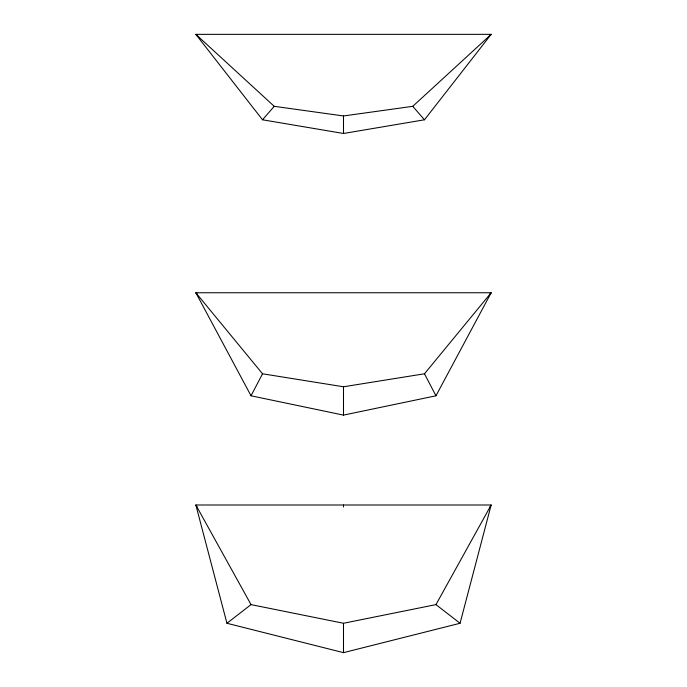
<?xml version="1.0" encoding="UTF-8"?>
<svg xmlns="http://www.w3.org/2000/svg" width="687" height="687" viewBox="0 0 687 687"><rect width="100%" height="100%" fill="white"/><g stroke="black" fill="none" stroke-linecap="round" stroke-linejoin="round"><path stroke-width="1.03" d="M460.058 623.272L491.153 504.997L195.847 504.997L226.942 623.272L343.5 652.65L460.058 623.272L435.962 604.612L343.5 623.272L251.038 604.612L226.942 623.272M251.038 395.798L262.528 373.788L195.847 292.748L491.153 292.748L435.962 395.798L343.5 415.111L251.038 395.798L195.847 292.748L197.324 294.242M435.962 604.612L491.153 504.997L490.029 506.723M424.472 119.787L491.153 34.35L195.847 34.35L262.528 119.787L343.5 133.484L424.472 119.787L412.758 106.322L343.5 115.966L274.242 106.322L195.847 34.35L197.53 35.612M262.528 373.788L343.5 386.781L424.472 373.788L491.153 292.748L489.676 294.242M262.528 119.787L274.242 106.322M412.758 106.322L491.153 34.35L489.47 35.612M196.971 506.723L195.847 504.997L251.038 604.612M424.472 373.788L435.962 395.798M343.5 115.966L343.5 133.484M343.5 386.781L343.5 415.111M343.5 504.997L343.5 506.989M343.5 623.272L343.5 652.65"/></g></svg>
